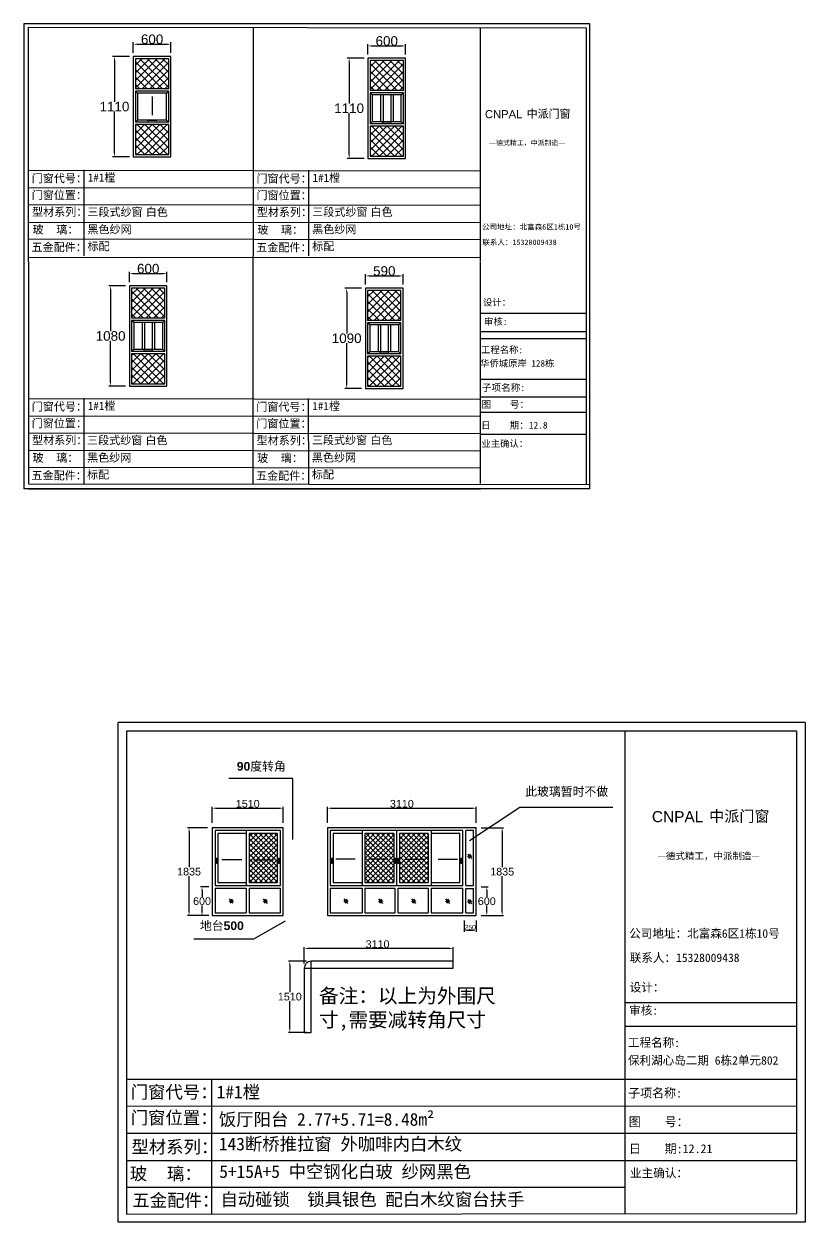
# Model space of a CAD drawing. Header units: inches. Extents: x -138455 to 599497, y -747149 to 13167.
# Drawn here: x 277570 to 293839, y -627112 to -602162 of the extents above; entities that cross this region are included whole.
import ezdxf

# ---------------------------------------------------------------- set-up
doc = ezdxf.new("R2010")
doc.units = ezdxf.units.IN
doc.header["$MEASUREMENT"] = 0
doc.header["$PDMODE"] = 35
doc.header["$PDSIZE"] = -3
doc.layers.add('0 @ 1', color=7, linetype='Continuous')
doc.styles.add('Annotative', font='arialbd.ttf')
doc.styles.add('MtXpl_', font='')
doc.styles.get("Standard").update_dxf_attribs({"font": 'arial.ttf'})
doc.styles.get('MtXpl_').set_extended_font_data('SimSun')
doc.dimstyles.get("Standard").update_dxf_attribs({"dimtxt": 80, "dimasz": 70, "dimexe": 40, "dimexo": 80, "dimgap": 0, "dimtad": 1, "dimtih": 1, "dimtoh": 1, "dimdec": 0, "dimzin": 0, "dimdsep": 46, "dimtxsty": 'Standard', "dimcen": 0.09, "dimadec": 0, "dimazin": 0, "dimtfac": 1, "dimtdec": 0, "dimtofl": 0, "dimtmove": 0, "dimatfit": 3, "dimfxl": 0, "dimtolj": 1, "dimtzin": 0, "dimarcsym": 0})

# ---------------------------------------------------------------- blocks, each defined once
blk = doc.blocks.new('*D2425')
at = {"color": 0, "lineweight": -2, "transparency": 16777216}
for p, q in [((279768, -602842), (279415, -602842)), ((279455, -602922), (279455, -603782)), ((279455, -604846), (279455, -603986)), ((279768, -604926), (279415, -604926))]:
    blk.add_line(p, q, dxfattribs=at)
at = {"color": 0, "transparency": 16777216}
for points in [[(279442, -602922), (279469, -602922), (279455, -602842)], [(279442, -604846), (279469, -604846), (279455, -604926)]]:
    blk.add_solid(points, dxfattribs=at)
at = {"layer": 'Defpoints', "color": 0, "transparency": 16777216}
for p in [(279848, -602842), (279455, -604926), (279848, -604926)]:
    blk.add_point(p, dxfattribs=at)
at = {"color": 0, "transparency": 16777216, "insert": (279455, -603884), "char_height": 150, "attachment_point": 5}
blk.add_mtext('\\A1;{\\H1.33333x;1110}', dxfattribs=at)
blk = doc.blocks.new('*D2426')
at = {"color": 0, "lineweight": -2, "transparency": 16777216}
for p, q in [((279848, -602762), (279848, -602544)), ((279928, -602584), (280550, -602584)), ((280630, -602762), (280630, -602544))]:
    blk.add_line(p, q, dxfattribs=at)
at = {"color": 0, "transparency": 16777216}
for points in [[(279928, -602571), (279928, -602598), (279848, -602584)], [(280550, -602571), (280550, -602598), (280630, -602584)]]:
    blk.add_solid(points, dxfattribs=at)
at = {"layer": 'Defpoints', "color": 0, "transparency": 16777216}
for p in [(280630, -602584), (279848, -602842), (280630, -602842)]:
    blk.add_point(p, dxfattribs=at)
at = {"color": 0, "transparency": 16777216, "insert": (280239, -602482), "char_height": 150, "attachment_point": 5}
blk.add_mtext('\\A1;{\\H1.33333x;600}', dxfattribs=at)
blk = doc.blocks.new('*D2427')
at = {"color": 0, "lineweight": -2, "transparency": 16777216}
for p, q in [((284656, -602877), (284303, -602877)), ((284343, -602957), (284343, -603817)), ((284343, -604882), (284343, -604021)), ((284656, -604962), (284303, -604962))]:
    blk.add_line(p, q, dxfattribs=at)
at = {"color": 0, "transparency": 16777216}
for points in [[(284330, -602957), (284357, -602957), (284343, -602877)], [(284330, -604882), (284357, -604882), (284343, -604962)]]:
    blk.add_solid(points, dxfattribs=at)
at = {"layer": 'Defpoints', "color": 0, "transparency": 16777216}
for p in [(284736, -602877), (284343, -604962), (284736, -604962)]:
    blk.add_point(p, dxfattribs=at)
at = {"color": 0, "transparency": 16777216, "insert": (284343, -603919), "char_height": 150, "attachment_point": 5}
blk.add_mtext('\\A1;{\\H1.33333x;1110}', dxfattribs=at)
blk = doc.blocks.new('*D2428')
at = {"color": 0, "lineweight": -2, "transparency": 16777216}
for p, q in [((284736, -602797), (284736, -602580)), ((284816, -602620), (285437, -602620)), ((285517, -602797), (285517, -602580))]:
    blk.add_line(p, q, dxfattribs=at)
at = {"color": 0, "transparency": 16777216}
for points in [[(284816, -602606), (284816, -602633), (284736, -602620)], [(285437, -602606), (285437, -602633), (285517, -602620)]]:
    blk.add_solid(points, dxfattribs=at)
at = {"layer": 'Defpoints', "color": 0, "transparency": 16777216}
for p in [(285517, -602620), (284736, -602877), (285517, -602877)]:
    blk.add_point(p, dxfattribs=at)
at = {"color": 0, "transparency": 16777216, "insert": (285127, -602518), "char_height": 150, "attachment_point": 5}
blk.add_mtext('\\A1;{\\H1.33333x;600}', dxfattribs=at)
blk = doc.blocks.new('*D2429')
at = {"color": 0, "lineweight": -2, "transparency": 16777216}
for p, q in [((279687, -607618), (279335, -607618)), ((279375, -607698), (279375, -608559)), ((279375, -609623), (279375, -608763)), ((279687, -609703), (279335, -609703))]:
    blk.add_line(p, q, dxfattribs=at)
at = {"color": 0, "transparency": 16777216}
for points in [[(279362, -607698), (279388, -607698), (279375, -607618)], [(279362, -609623), (279388, -609623), (279375, -609703)]]:
    blk.add_solid(points, dxfattribs=at)
at = {"layer": 'Defpoints', "color": 0, "transparency": 16777216}
for p in [(279767, -607618), (279375, -609703), (279767, -609703)]:
    blk.add_point(p, dxfattribs=at)
at = {"color": 0, "transparency": 16777216, "insert": (279375, -608661), "char_height": 150, "attachment_point": 5}
blk.add_mtext('\\A1;{\\H1.33333x;1080}', dxfattribs=at)
blk = doc.blocks.new('*D2430')
at = {"color": 0, "lineweight": -2, "transparency": 16777216}
for p, q in [((279767, -607538), (279767, -607321)), ((279847, -607361), (280469, -607361)), ((280549, -607538), (280549, -607321))]:
    blk.add_line(p, q, dxfattribs=at)
at = {"color": 0, "transparency": 16777216}
for points in [[(279847, -607348), (279847, -607374), (279767, -607361)], [(280469, -607348), (280469, -607374), (280549, -607361)]]:
    blk.add_solid(points, dxfattribs=at)
at = {"layer": 'Defpoints', "color": 0, "transparency": 16777216}
for p in [(280549, -607361), (279767, -607618), (280549, -607618)]:
    blk.add_point(p, dxfattribs=at)
at = {"color": 0, "transparency": 16777216, "insert": (280158, -607259), "char_height": 150, "attachment_point": 5}
blk.add_mtext('\\A1;{\\H1.33333x;600}', dxfattribs=at)
blk = doc.blocks.new('*D2443')
at = {"color": 0, "lineweight": -2, "transparency": 16777216}
for p, q in [((284604, -607667), (284252, -607667)), ((284292, -607747), (284292, -608607)), ((284292, -609672), (284292, -608811)), ((284604, -609752), (284252, -609752))]:
    blk.add_line(p, q, dxfattribs=at)
at = {"color": 0, "transparency": 16777216}
for points in [[(284279, -607747), (284305, -607747), (284292, -607667)], [(284279, -609672), (284305, -609672), (284292, -609752)]]:
    blk.add_solid(points, dxfattribs=at)
at = {"layer": 'Defpoints', "color": 0, "transparency": 16777216}
for p in [(284684, -607667), (284292, -609752), (284684, -609752)]:
    blk.add_point(p, dxfattribs=at)
at = {"color": 0, "transparency": 16777216, "insert": (284292, -608709), "char_height": 150, "width": 312.25, "attachment_point": 5}
blk.add_mtext('\\A1;{\\H1.33333x;1090}', dxfattribs=at)
blk = doc.blocks.new('*D2444')
at = {"color": 0, "lineweight": -2, "transparency": 16777216}
for p, q in [((284684, -607587), (284684, -607370)), ((284764, -607410), (285386, -607410)), ((285466, -607587), (285466, -607370))]:
    blk.add_line(p, q, dxfattribs=at)
at = {"color": 0, "transparency": 16777216}
for points in [[(284764, -607396), (284764, -607423), (284684, -607410)], [(285386, -607396), (285386, -607423), (285466, -607410)]]:
    blk.add_solid(points, dxfattribs=at)
at = {"layer": 'Defpoints', "color": 0, "transparency": 16777216}
for p in [(285466, -607410), (284684, -607667), (285466, -607667)]:
    blk.add_point(p, dxfattribs=at)
at = {"color": 0, "transparency": 16777216, "insert": (285075, -607308), "char_height": 150, "attachment_point": 5}
blk.add_mtext('\\A1;{\\H1.33333x;590}', dxfattribs=at)
blk = doc.blocks.new('*D2577')
at = {"color": 0, "lineweight": -2, "transparency": 16777216}
for p, q in [((281491, -618801), (281491, -618464)), ((281571, -618494), (282891, -618494)), ((282971, -618801), (282971, -618464))]:
    blk.add_line(p, q, dxfattribs=at)
at = {"color": 0, "transparency": 16777216}
for points in [[(281571, -618481), (281571, -618508), (281491, -618494)], [(282891, -618481), (282891, -618508), (282971, -618494)]]:
    blk.add_solid(points, dxfattribs=at)
at = {"layer": 'Defpoints', "color": 0, "transparency": 16777216}
for p in [(282971, -618494), (281491, -618901), (282971, -618901)]:
    blk.add_point(p, dxfattribs=at)
at = {"color": 0, "transparency": 16777216, "insert": (282231, -618403), "char_height": 160, "attachment_point": 5}
blk.add_mtext('\\A1;1510', dxfattribs=at)
blk = doc.blocks.new('*D2578')
at = {"color": 0, "lineweight": -2, "transparency": 16777216}
for p, q in [((281391, -618901), (280979, -618901)), ((281009, -618981), (281009, -619724)), ((281009, -620651), (281009, -619908)), ((281391, -620731), (280979, -620731))]:
    blk.add_line(p, q, dxfattribs=at)
at = {"color": 0, "transparency": 16777216}
for points in [[(280996, -618981), (281022, -618981), (281009, -618901)], [(280996, -620651), (281022, -620651), (281009, -620731)]]:
    blk.add_solid(points, dxfattribs=at)
at = {"layer": 'Defpoints', "color": 0, "transparency": 16777216}
for p in [(281491, -618901), (281009, -620731), (281491, -620731)]:
    blk.add_point(p, dxfattribs=at)
at = {"color": 0, "transparency": 16777216, "insert": (281009, -619816), "char_height": 160, "attachment_point": 5}
blk.add_mtext('\\A1;1835', dxfattribs=at)
blk = doc.blocks.new('123as')
at = {"color": 0}
for p, q in [((90189, 51387), (90252, 51462)), ((90194, 51330), (90312, 51470)), ((90251, 51335), (90314, 51410))]:
    blk.add_line(p, q, dxfattribs=at)
blk = doc.blocks.new('*D2573')
at = {"color": 0, "lineweight": -2, "transparency": 16777216}
for p, q in [((283891, -618801), (283891, -618464)), ((283971, -618494), (286911, -618494)), ((286991, -618801), (286991, -618464))]:
    blk.add_line(p, q, dxfattribs=at)
at = {"color": 0, "transparency": 16777216}
for points in [[(283971, -618481), (283971, -618508), (283891, -618494)], [(286911, -618481), (286911, -618508), (286991, -618494)]]:
    blk.add_solid(points, dxfattribs=at)
at = {"layer": 'Defpoints', "color": 0, "transparency": 16777216}
for p in [(286991, -618494), (283891, -618901), (286991, -618901)]:
    blk.add_point(p, dxfattribs=at)
at = {"color": 0, "transparency": 16777216, "insert": (285441, -618403), "char_height": 160, "attachment_point": 5}
blk.add_mtext('\\A1;3110', dxfattribs=at)
blk = doc.blocks.new('*D2574')
at = {"color": 0, "lineweight": -2, "transparency": 16777216}
for p, q in [((287091, -618901), (287561, -618901)), ((287531, -618981), (287531, -619724)), ((287531, -620651), (287531, -619908)), ((287091, -620731), (287561, -620731))]:
    blk.add_line(p, q, dxfattribs=at)
at = {"color": 0, "transparency": 16777216}
for points in [[(287517, -618981), (287544, -618981), (287531, -618901)], [(287517, -620651), (287544, -620651), (287531, -620731)]]:
    blk.add_solid(points, dxfattribs=at)
at = {"layer": 'Defpoints', "color": 0, "transparency": 16777216}
for p in [(286991, -618901), (286991, -620731), (287531, -620731)]:
    blk.add_point(p, dxfattribs=at)
at = {"color": 0, "transparency": 16777216, "insert": (287531, -619816), "char_height": 160, "attachment_point": 5}
blk.add_mtext('\\A1;1835', dxfattribs=at)
blk = doc.blocks.new('*D2575')
at = {"color": 0, "lineweight": -2, "transparency": 16777216}
for p, q in [((286741, -620831), (286741, -621067)), ((286991, -620831), (286991, -621067)), ((286821, -621037), (286911, -621037))]:
    blk.add_line(p, q, dxfattribs=at)
at = {"color": 0, "transparency": 16777216}
for points in [[(286821, -621023), (286821, -621050), (286741, -621037)], [(286911, -621023), (286911, -621050), (286991, -621037)]]:
    blk.add_solid(points, dxfattribs=at)
at = {"layer": 'Defpoints', "color": 0, "transparency": 16777216}
for p in [(286741, -620731), (286991, -620731), (286991, -621037)]:
    blk.add_point(p, dxfattribs=at)
at = {"color": 0, "transparency": 16777216, "insert": (286866, -620975), "char_height": 160, "attachment_point": 5}
blk.add_mtext('\\A1;{\\H0.625x;250}', dxfattribs=at)
blk = doc.blocks.new('*D2576')
at = {"color": 0, "lineweight": -2, "transparency": 16777216}
for p, q in [((287091, -620131), (287240, -620131)), ((287210, -620211), (287210, -620340)), ((287091, -620731), (287240, -620731)), ((287210, -620651), (287210, -620523))]:
    blk.add_line(p, q, dxfattribs=at)
at = {"color": 0, "transparency": 16777216}
for points in [[(287197, -620211), (287224, -620211), (287210, -620131)], [(287197, -620651), (287224, -620651), (287210, -620731)]]:
    blk.add_solid(points, dxfattribs=at)
at = {"layer": 'Defpoints', "color": 0, "transparency": 16777216}
for p in [(286991, -620131), (286991, -620731), (287210, -620731)]:
    blk.add_point(p, dxfattribs=at)
at = {"color": 0, "transparency": 16777216, "insert": (287210, -620431), "char_height": 160, "attachment_point": 5}
blk.add_mtext('\\A1;600', dxfattribs=at)
blk = doc.blocks.new('*D2580')
at = {"color": 0, "lineweight": -2, "transparency": 16777216}
for p, q in [((281420, -620131), (281249, -620131)), ((281279, -620211), (281279, -620340)), ((281420, -620731), (281249, -620731)), ((281279, -620651), (281279, -620523))]:
    blk.add_line(p, q, dxfattribs=at)
at = {"color": 0, "transparency": 16777216}
for points in [[(281265, -620211), (281292, -620211), (281279, -620131)], [(281265, -620651), (281292, -620651), (281279, -620731)]]:
    blk.add_solid(points, dxfattribs=at)
at = {"layer": 'Defpoints', "color": 0, "transparency": 16777216}
for p in [(281520, -620131), (281279, -620731), (281520, -620731)]:
    blk.add_point(p, dxfattribs=at)
at = {"color": 0, "transparency": 16777216, "insert": (281279, -620431), "char_height": 160, "attachment_point": 5}
blk.add_mtext('\\A1;600', dxfattribs=at)
blk = doc.blocks.new('*D2602')
at = {"color": 0, "lineweight": -2, "transparency": 16777216}
for p, q in [((283409, -621725), (283409, -621388)), ((286429, -621418), (283489, -621418)), ((286509, -621725), (286509, -621388))]:
    blk.add_line(p, q, dxfattribs=at)
at = {"color": 0, "transparency": 16777216}
for points in [[(283489, -621404), (283489, -621431), (283409, -621418)], [(286429, -621404), (286429, -621431), (286509, -621418)]]:
    blk.add_solid(points, dxfattribs=at)
at = {"layer": 'Defpoints', "color": 0, "transparency": 16777216}
for p in [(283409, -621418), (283409, -621825), (286509, -621825)]:
    blk.add_point(p, dxfattribs=at)
at = {"color": 0, "transparency": 16777216, "insert": (284935, -621326), "char_height": 160, "attachment_point": 5}
blk.add_mtext('\\A1;3110', dxfattribs=at)
blk = doc.blocks.new('*D2603')
at = {"color": 0, "lineweight": -2, "transparency": 16777216}
for p, q in [((283452, -621682), (283077, -621682)), ((283107, -621762), (283107, -622327)), ((283107, -623082), (283107, -622511)), ((283452, -623162), (283077, -623162))]:
    blk.add_line(p, q, dxfattribs=at)
at = {"color": 0, "transparency": 16777216}
for points in [[(283093, -621762), (283120, -621762), (283107, -621682)], [(283093, -623082), (283120, -623082), (283107, -623162)]]:
    blk.add_solid(points, dxfattribs=at)
at = {"layer": 'Defpoints', "color": 0, "transparency": 16777216}
for p in [(283107, -621682), (283552, -621682), (283552, -623162)]:
    blk.add_point(p, dxfattribs=at)
at = {"color": 0, "transparency": 16777216, "insert": (283107, -622419), "char_height": 160, "attachment_point": 5}
blk.add_mtext('\\A1;1510', dxfattribs=at)

msp = doc.modelspace()

# ---------------------------------------------------------------- hatches: boundary and pattern name
h = msp.add_hatch()
h.set_pattern_fill('ANSI37', color=256, scale=893.420347)
h.set_pattern_definition([(45, (78164.01, -409120.33), (-78.96795, 78.96795), []), (135, (78164.01, -409120.33), (-78.96795, -78.96795), [])])
h.paths.add_polyline_path([(280584.9, -602886.5), (279892.5, -602886.5), (279892.5, -603514.3), (280584.9, -603514.3)])
h.paths.add_polyline_path([(280584.9, -604881.8), (280584.9, -604253.9), (279892.5, -604253.9), (279892.5, -604881.8)])
h = msp.add_hatch()
h.set_pattern_fill('ANSI37', color=256, scale=893.420347)
h.set_pattern_definition([(45, (83051.85, -409155.61), (-78.96795, 78.96795), []), (135, (83051.85, -409155.61), (-78.96795, -78.96795), [])])
h.paths.add_polyline_path([(285472.7, -602921.7), (284780.3, -602921.7), (284780.3, -603549.6), (285472.7, -603549.6)])
h.paths.add_polyline_path([(285472.7, -604917), (285472.7, -604289.2), (284780.3, -604289.2), (284780.3, -604917)])
h = msp.add_hatch()
h.set_pattern_fill('ANSI37', color=256, scale=893.420347)
h.set_pattern_definition([(45, (78083.62, -413896.91), (-78.96795, 78.96795), []), (135, (78083.62, -413896.91), (-78.96795, -78.96795), [])])
h.paths.add_polyline_path([(280504.5, -607663), (279812.1, -607663), (279812.1, -608290.9), (280504.5, -608290.9)])
h.paths.add_polyline_path([(280504.5, -609658.3), (280504.5, -609030.5), (279812.1, -609030.5), (279812.1, -609658.3)])
h = msp.add_hatch()
h.set_pattern_fill('ANSI37', color=256, scale=893.420347)
h.set_pattern_definition([(45, (83000.62, -413945.59), (-78.96795, 78.96795), []), (135, (83000.62, -413945.59), (-78.96795, -78.96795), [])])
h.paths.add_polyline_path([(285421.5, -607711.7), (284729.1, -607711.7), (284729.1, -608339.6), (285421.5, -608339.6)])
h.paths.add_polyline_path([(285421.5, -609707), (285421.5, -609079.1), (284729.1, -609079.1), (284729.1, -609707)])
h = msp.add_hatch()
h.set_pattern_fill('ANSI37', color=256, scale=600)
h.paths.add_polyline_path([(282850.7, -619021.2), (282260.7, -619021.2), (282260.7, -620041.2), (282850.7, -620041.2)])
h = msp.add_hatch()
h.set_pattern_fill('ANSI37', color=256, scale=600)
h.paths.add_polyline_path([(284671.2, -619021.2), (284671.2, -620041.2), (285271.2, -620041.2), (285271.2, -619021.2)])
h.paths.add_polyline_path([(285391.2, -620041.2), (285991.2, -620041.2), (285991.2, -619021.2), (285391.2, -619021.2)])

# ---------------------------------------------------------------- linework, layer by layer
for p, q in [((277570, -602162.2), (277570, -607206.3)), ((289356.3, -602162.2), (277570, -602162.2)), ((277662.8, -607113.5), (277662.9, -602228.1)), ((277662.9, -602228.1), (289278.4, -602240.3)), ((282346.9, -602232.7), (282338.7, -611744.9)), ((287071.2, -602240.3), (287071.2, -607106.5)), ((289278.4, -602240.3), (289280.2, -607122.1)), ((289356.3, -607215.1), (289356.3, -602162.2)), ((279847.8, -602841.8), (279847.8, -604926.4)), ((280629.6, -602841.8), (279847.8, -602841.8)), ((279892.5, -602886.5), (279892.5, -603514.3)), ((280584.9, -602886.5), (279892.5, -602886.5)), ((280584.9, -603514.3), (280584.9, -602886.5)), ((280629.6, -604926.4), (280629.6, -602841.8)), ((284735.7, -602877.1), (284735.7, -604961.7)), ((285517.4, -602877.1), (284735.7, -602877.1)), ((284780.3, -602921.7), (284780.3, -603549.6)), ((285472.7, -602921.7), (284780.3, -602921.7)), ((285472.7, -603549.6), (285472.7, -602921.7)), ((285517.4, -604961.7), (285517.4, -602877.1)), ((280584.9, -603514.3), (279892.5, -603514.3)), ((279892.5, -603559), (279892.5, -604209.2)), ((280584.9, -603559), (279892.5, -603559)), ((279937.2, -603603.7), (279892.5, -603559)), ((279937.2, -603603.7), (279937.2, -604164.5)), ((280540.2, -603603.7), (279937.2, -603603.7)), ((280540.2, -603603.7), (280584.9, -603559)), ((280540.2, -604164.5), (280540.2, -603603.7)), ((280584.9, -604209.2), (280584.9, -603559)), ((285472.7, -603549.6), (284780.3, -603549.6)), ((284780.3, -603594.3), (284780.3, -604244.5)), ((285472.7, -603594.3), (284780.3, -603594.3)), ((284825, -603639), (284780.3, -603594.3)), ((284825, -603639), (284825, -604199.8)), ((285428.1, -603639), (284825, -603639)), ((284998.6, -603639), (284998.6, -604199.8)), ((285048.6, -603639), (285048.6, -604199.8)), ((285216.3, -604199.8), (285216.3, -603639)), ((285266.3, -604199.8), (285266.3, -603639)), ((285428.1, -603639), (285472.7, -603594.3)), ((285428.1, -604199.8), (285428.1, -603639)), ((285472.7, -604244.5), (285472.7, -603594.3)), ((279937.2, -604164.5), (279892.5, -604209.2)), ((280584.9, -604209.2), (279892.5, -604209.2)), ((279892.5, -604253.9), (279892.5, -604881.8)), ((280584.9, -604253.9), (279892.5, -604253.9)), ((280540.2, -604164.5), (279937.2, -604164.5)), ((280540.2, -604164.5), (280584.9, -604209.2)), ((280584.9, -604881.8), (280584.9, -604253.9)), ((284825, -604199.8), (284780.3, -604244.5)), ((285472.7, -604244.5), (284780.3, -604244.5)), ((284780.3, -604289.2), (284780.3, -604917)), ((285472.7, -604289.2), (284780.3, -604289.2)), ((285428.1, -604199.8), (284825, -604199.8)), ((285428.1, -604199.8), (285472.7, -604244.5)), ((285472.7, -604917), (285472.7, -604289.2)), ((279847.8, -604926.4), (280629.6, -604926.4)), ((279892.5, -604881.8), (280584.9, -604881.8)), ((284735.7, -604961.7), (285517.4, -604961.7)), ((284780.3, -604917), (285472.7, -604917)), ((277662.8, -605209.4), (287071.2, -605219.9)), ((278815.7, -605200.6), (278816.2, -606988.6)), ((283497.2, -605205.8), (283497.7, -606993.8)), ((277662.8, -605566), (287071.2, -605576.4)), ((277662.8, -605925), (287071.2, -605935.5)), ((277662.8, -606286.8), (287071.2, -606297.2)), ((277662.8, -606639.9), (287071.2, -606652.2)), ((277662.8, -607018.5), (287071.2, -607025.9)), ((277570, -607206.3), (277570, -611843.2)), ((277662.8, -607113.5), (277662.8, -611741.6)), ((287071.2, -607120.9), (287071.2, -611734.6)), ((289278.3, -607122.2), (289280.2, -611750.2)), ((289356.3, -611843.2), (289356.3, -607215.1)), ((279767.4, -607618.4), (279767.4, -609703)), ((280549.2, -607618.4), (279767.4, -607618.4)), ((279812.1, -607663), (279812.1, -608290.9)), ((280504.5, -607663), (279812.1, -607663)), ((280504.5, -608290.9), (280504.5, -607663)), ((280549.2, -609703), (280549.2, -607618.4)), ((284684.4, -607667), (284684.4, -609751.7)), ((285466.2, -607667), (284684.4, -607667)), ((284729.1, -607711.7), (284729.1, -608339.6)), ((285421.5, -607711.7), (284729.1, -607711.7)), ((285421.5, -608339.6), (285421.5, -607711.7)), ((285466.2, -609751.7), (285466.2, -607667)), ((287071.2, -608187.9), (289278.4, -608187.9)), ((280504.5, -608290.9), (279812.1, -608290.9)), ((279812.1, -608335.6), (279812.1, -608985.8)), ((280504.5, -608335.6), (279812.1, -608335.6)), ((279856.8, -608380.3), (279812.1, -608335.6)), ((279856.8, -608380.3), (279856.8, -608941.1)), ((280459.8, -608380.3), (279856.8, -608380.3)), ((280030.4, -608380.3), (280030.4, -608941.1)), ((280080.4, -608380.3), (280080.4, -608941.1)), ((280248.1, -608941.1), (280248.1, -608380.3)), ((280298.1, -608941.1), (280298.1, -608380.3)), ((280459.8, -608380.3), (280504.5, -608335.6)), ((280459.8, -608941.1), (280459.8, -608380.3)), ((280504.5, -608985.8), (280504.5, -608335.6)), ((285421.5, -608339.6), (284729.1, -608339.6)), ((284729.1, -608384.3), (284729.1, -609034.5)), ((285421.5, -608384.3), (284729.1, -608384.3)), ((284773.8, -608428.9), (284729.1, -608384.3)), ((284773.8, -608428.9), (284773.8, -608989.8)), ((285376.8, -608428.9), (284773.8, -608428.9)), ((284947.4, -608428.9), (284947.4, -608989.8)), ((284997.4, -608428.9), (284997.4, -608989.8)), ((285165.1, -608989.8), (285165.1, -608428.9)), ((285215.1, -608989.8), (285215.1, -608428.9)), ((285376.8, -608428.9), (285421.5, -608384.3)), ((285376.8, -608989.8), (285376.8, -608428.9)), ((285421.5, -609034.5), (285421.5, -608384.3)), ((287071.2, -608565.1), (289278.4, -608565.1)), ((287071.2, -608714.6), (289279.7, -608713.9)), ((279856.8, -608941.1), (279812.1, -608985.8)), ((280504.5, -608985.8), (279812.1, -608985.8)), ((279812.1, -609030.5), (279812.1, -609658.3)), ((280504.5, -609030.5), (279812.1, -609030.5)), ((280459.8, -608941.1), (279856.8, -608941.1)), ((280459.8, -608941.1), (280504.5, -608985.8)), ((280504.5, -609658.3), (280504.5, -609030.5)), ((284773.8, -608989.8), (284729.1, -609034.5)), ((285376.8, -608989.8), (284773.8, -608989.8)), ((285376.8, -608989.8), (285421.5, -609034.5)), ((285421.5, -609034.5), (284729.1, -609034.5)), ((284729.1, -609079.1), (284729.1, -609707)), ((285421.5, -609079.1), (284729.1, -609079.1)), ((285421.5, -609707), (285421.5, -609079.1)), ((279767.4, -609703), (280549.2, -609703)), ((279812.1, -609658.3), (280504.5, -609658.3)), ((284684.4, -609751.7), (285466.2, -609751.7)), ((284729.1, -609707), (285421.5, -609707)), ((287071.2, -609557), (289279.8, -609556.4)), ((277662.8, -609963.3), (287071.2, -609973.7)), ((278815.7, -609954.5), (278816.2, -611742.5)), ((283493.1, -609959.6), (283493.6, -611747.6)), ((287071.2, -609926.8), (289279.9, -609926.2)), ((287071.2, -610249.3), (289280, -610248.6)), ((277662.8, -610319.8), (287071.2, -610330.3)), ((277662.8, -610678.8), (287071.2, -610689.3)), ((287071.2, -610704.5), (289280.1, -610703.9)), ((277662.8, -611040.6), (287071.2, -611051.1)), ((277662.8, -611393.8), (287071.2, -611406)), ((277662.8, -611741.6), (289356.3, -611750.3)), ((289356.3, -611843.2), (277570, -611843.2)), ((277662.8, -611843.2), (287071.2, -611850.5)), ((293839.3, -616706.5), (279535.6, -616706.5)), ((279535.6, -627112.3), (279535.6, -616706.5)), ((293839.3, -616706.5), (293839.3, -627112.3)), ((279712.4, -616882.8), (293663, -616882.8)), ((279712.4, -626945.4), (279712.4, -616882.8)), ((290085.1, -616882.8), (290085.1, -626936.2)), ((293663, -616882.8), (293663, -626935.6)), ((282970.7, -618901.2), (281490.7, -618901.2)), ((281490.7, -618901.2), (281490.7, -620731.2)), ((282910.7, -618961.2), (281550.7, -618961.2)), ((281550.7, -618961.2), (281550.7, -620101.2)), ((282200.7, -618961.2), (282200.7, -620101.2)), ((282910.7, -620101.2), (282910.7, -618961.2)), ((282970.7, -620731.2), (282970.7, -618901.2)), ((286991.2, -618901.2), (283891.2, -618901.2)), ((283891.2, -618901.2), (283891.2, -620731.2)), ((283951.2, -618961.2), (283951.2, -620101.2)), ((286711.2, -618961.2), (283951.2, -618961.2)), ((284611.2, -618961.2), (284611.2, -620101.2)), ((285331.2, -618961.2), (285331.2, -620101.2)), ((286051.2, -618961.2), (286051.2, -620101.2)), ((286711.2, -620101.2), (286711.2, -618961.2)), ((286931.2, -618961.2), (286771.2, -618961.2)), ((286771.2, -620106.6), (286771.2, -618961.2)), ((286931.2, -620106.6), (286931.2, -618961.2)), ((286991.2, -620731.2), (286991.2, -618901.2)), ((282200.7, -619021.2), (281610.7, -619021.2)), ((281610.7, -619021.2), (281610.7, -620041.2)), ((282850.7, -619021.2), (282260.7, -619021.2)), ((282260.7, -619021.2), (282260.7, -620041.2)), ((282850.7, -620041.2), (282850.7, -619021.2)), ((284011.2, -619021.2), (284011.2, -620041.2)), ((284611.2, -619021.2), (284011.2, -619021.2)), ((284671.2, -619021.2), (284671.2, -620041.2)), ((285271.2, -619021.2), (284671.2, -619021.2)), ((285271.2, -619021.2), (285271.2, -620041.2)), ((285391.2, -619021.2), (285391.2, -620041.2)), ((285991.2, -619021.2), (285391.2, -619021.2)), ((285991.2, -619021.2), (285991.2, -620041.2)), ((286651.2, -619021.2), (286051.2, -619021.2)), ((286651.2, -620041.2), (286651.2, -619021.2)), ((281550.7, -620101.2), (282910.7, -620101.2)), ((281550.7, -620161.2), (281550.7, -620671.2)), ((281550.7, -620161.2), (282200.7, -620161.2)), ((281610.7, -620041.2), (282200.7, -620041.2)), ((282200.7, -620161.2), (282200.7, -620671.2)), ((282260.7, -620041.2), (282850.7, -620041.2)), ((282260.7, -620161.2), (282910.7, -620161.2)), ((282260.7, -620161.2), (282260.7, -620671.2)), ((282910.7, -620671.2), (282910.7, -620161.2)), ((283951.2, -620101.2), (286711.2, -620101.2)), ((283951.2, -620161.2), (284611.2, -620161.2)), ((283951.2, -620161.2), (283951.2, -620671.2)), ((284011.2, -620041.2), (284611.2, -620041.2)), ((284611.2, -620161.2), (284611.2, -620671.2)), ((284671.2, -620041.2), (285271.2, -620041.2)), ((284671.2, -620161.2), (284671.2, -620671.2)), ((284671.2, -620161.2), (285301.2, -620161.2)), ((285301.2, -620671.2), (285301.2, -620161.2)), ((285361.2, -620161.2), (285991.2, -620161.2)), ((285361.2, -620671.2), (285361.2, -620161.2)), ((285391.2, -620041.2), (285991.2, -620041.2)), ((285991.2, -620161.2), (285991.2, -620671.2)), ((286051.2, -620041.2), (286651.2, -620041.2)), ((286051.2, -620161.2), (286051.2, -620671.2)), ((286051.2, -620161.2), (286711.2, -620161.2)), ((286711.2, -620671.2), (286711.2, -620161.2)), ((286771.2, -620106.6), (286931.2, -620106.6)), ((286771.2, -620671.2), (286771.2, -620166.6)), ((286771.2, -620166.6), (286931.2, -620166.6)), ((286931.2, -620671.2), (286931.2, -620166.6)), ((281490.7, -620731.2), (282970.7, -620731.2)), ((281550.7, -620671.2), (282200.7, -620671.2)), ((282260.7, -620671.2), (282910.7, -620671.2)), ((283891.2, -620731.2), (286991.2, -620731.2)), ((283951.2, -620671.2), (284611.2, -620671.2)), ((284671.2, -620671.2), (285301.2, -620671.2)), ((285361.2, -620671.2), (285991.2, -620671.2)), ((286051.2, -620671.2), (286711.2, -620671.2)), ((286771.2, -620671.2), (286931.2, -620671.2)), ((290085.1, -622539.7), (293663, -622539.7)), ((290085.1, -623035.2), (293663, -623035.2)), ((279710.6, -624134.6), (293663, -624134.6)), ((281478.9, -624134.6), (281479.7, -626944.2)), ((279711, -624699.2), (293663, -624695.4)), ((279711.3, -625263.9), (293663, -625260)), ((279711.7, -625829), (293663, -625829)), ((279712.1, -626389.4), (290085.1, -626384.4)), ((279712.4, -626945.4), (293663, -626935.6)), ((293839.3, -627112.3), (279535.6, -627112.3))]:
    msp.add_line(p, q)
for points in [[(280164.2, -604201.8), (280313.1, -604201.8, 0.4142136), (280328, -604186.9), (280328, -604186.9, 0.4142136), (280313.1, -604172), (280164.2, -604172, 0.4142136), (280149.4, -604186.9), (280149.4, -604186.9, 0.4142136)], [(285052.1, -604237), (285201, -604237, 0.4142136), (285215.9, -604222.2), (285215.9, -604222.2, 0.4142136), (285201, -604207.3), (285052.1, -604207.3, 0.4142136), (285037.2, -604222.2), (285037.2, -604222.2, 0.4142136)], [(280083.9, -608978.4), (280232.8, -608978.4, 0.4142136), (280247.7, -608963.5), (280247.7, -608963.5, 0.4142136), (280232.8, -608948.6), (280083.9, -608948.6, 0.4142136), (280069, -608963.5), (280069, -608963.5, 0.4142136)], [(285000.9, -609027), (285149.8, -609027, 0.4142136), (285164.7, -609012.1), (285164.7, -609012.1, 0.4142136), (285149.8, -608997.2), (285000.9, -608997.2, 0.4142136), (284986, -609012.1), (284986, -609012.1, 0.4142136)], [(286509.5, -621825.5), (286509.5, -621682.5), (283552.5, -621682.5, 0.4142136), (283409.5, -621825.5), (283409.5, -621825.5)]]:
    msp.add_lwpolyline(points, format="xyb", close=True)
at = {"color": 0}
for points in [[(281576.4, -619643.3), (281576.4, -619643.3, -0.4142136), (281567.7, -619634.6), (281567.7, -619542.3, -0.4142136), (281576.4, -619533.6), (281576.4, -619533.6, -0.4142136), (281585.2, -619542.3), (281585.2, -619634.6, -0.4142136)], [(281576.4, -619625.9), (281576.4, -619625.9, -0.4142136), (281572.1, -619621.5), (281572.1, -619555.4, -0.4142136), (281576.4, -619551), (281576.4, -619551, -0.4142136), (281580.8, -619555.4), (281580.8, -619621.5, -0.4142136)], [(282881.3, -619643.3), (282881.3, -619643.3, -0.4142136), (282872.6, -619634.6), (282872.6, -619542.3, -0.4142136), (282881.3, -619533.6), (282881.3, -619533.6, -0.4142136), (282890, -619542.3), (282890, -619634.6, -0.4142136)], [(282881.3, -619625.9), (282881.3, -619625.9, -0.4142136), (282876.9, -619621.5), (282876.9, -619555.4, -0.4142136), (282881.3, -619551), (282881.3, -619551, -0.4142136), (282885.7, -619555.4), (282885.7, -619621.5, -0.4142136)], [(283983.6, -619643.3), (283983.6, -619643.3, -0.4142136), (283974.9, -619634.6), (283974.9, -619542.3, -0.4142136), (283983.6, -619533.6), (283983.6, -619533.6, -0.4142136), (283992.4, -619542.3), (283992.4, -619634.6, -0.4142136)], [(283983.6, -619625.9), (283983.6, -619625.9, -0.4142136), (283979.3, -619621.5), (283979.3, -619555.4, -0.4142136), (283983.6, -619551), (283983.6, -619551, -0.4142136), (283988, -619555.4), (283988, -619621.5, -0.4142136)], [(285301.2, -619643.3), (285301.2, -619643.3, -0.4142136), (285292.5, -619634.6), (285292.5, -619542.3, -0.4142136), (285301.2, -619533.6), (285301.2, -619533.6, -0.4142136), (285309.9, -619542.3), (285309.9, -619634.6, -0.4142136)], [(285301.2, -619625.9), (285301.2, -619625.9, -0.4142136), (285296.8, -619621.5), (285296.8, -619555.4, -0.4142136), (285301.2, -619551), (285301.2, -619551, -0.4142136), (285305.6, -619555.4), (285305.6, -619621.5, -0.4142136)], [(285362.5, -619643.3), (285362.5, -619643.3, -0.4142136), (285353.8, -619634.6), (285353.8, -619542.3, -0.4142136), (285362.5, -619533.6), (285362.5, -619533.6, -0.4142136), (285371.3, -619542.3), (285371.3, -619634.6, -0.4142136)], [(285362.5, -619625.9), (285362.5, -619625.9, -0.4142136), (285358.2, -619621.5), (285358.2, -619555.4, -0.4142136), (285362.5, -619551), (285362.5, -619551, -0.4142136), (285366.9, -619555.4), (285366.9, -619621.5, -0.4142136)], [(286681.4, -619643.3), (286681.4, -619643.3, -0.4142136), (286672.7, -619634.6), (286672.7, -619542.3, -0.4142136), (286681.4, -619533.6), (286681.4, -619533.6, -0.4142136), (286690.2, -619542.3), (286690.2, -619634.6, -0.4142136)], [(286681.4, -619625.9), (286681.4, -619625.9, -0.4142136), (286677, -619621.5), (286677, -619555.4, -0.4142136), (286681.4, -619551), (286681.4, -619551, -0.4142136), (286685.8, -619555.4), (286685.8, -619621.5, -0.4142136)]]:
    msp.add_lwpolyline(points, format="xyb", close=True, dxfattribs=at)
msp.add_lwpolyline([(283409.5, -621825.5), (283409.5, -623162.5), (283552.5, -623162.5), (283552.5, -621682.5)])

# ---------------------------------------------------------------- block references
at = {"xscale": -0.6684526412304121, "yscale": 0.6684526412304121, "zscale": 0.6684526412304121}
for p in [(347186.2, -653853.4), (342218.7, -654785.6), (342931.9, -654789.3), (344609, -654789.3), (345333, -654789.3), (346019.4, -654789.3), (346728.1, -654789.3), (347186.1, -654798.1)]:
    msp.add_blockref('123as', p, dxfattribs=at)

# ---------------------------------------------------------------- texts
for height, p in [(167.44, (287171.3, -604124.2)), (229.91, (290649.7, -618785.4))]:
    msp.add_text('CNPAL', height=height).set_placement(p)
at = {"style": 'MtXpl_'}
for s, height, p in [('中派门窗', 167.44, (288040.7, -604117.3)), ('—德式精工，中派制造—', 103.038, (287258.9, -604688.7)), ('公司地址：北富森6区1栋10号', 111.939, (287111.9, -606443.9)), ('联系人：15328009438', 111.939, (287118, -606763.9)), ('设计：', 139.11, (287130.7, -608030.2)), ('审核:', 139.11, (287154.7, -608429.8)), ('工程名称:', 139.11, (287090.9, -609017.7)), ('华侨城原岸 128栋', 139.11, (287071.2, -609300.6)), ('子项名称:', 143.75, (287105.3, -609807.7)), ('图    号：', 143.75, (287098.4, -610156.2)), ('日    期：12.8', 143.75, (287091.9, -610592)), ('业主确认：', 139.11, (287098, -610971)), ('中派门窗', 229.91, (291843.5, -618775.9)), ('—德式精工，中派制造—', 141.486, (290769.9, -619560.4)), ('公司地址：北富森6区1栋10号', 176.858, (290177.1, -621191.9)), ('联系人：15328009438', 176.858, (290186.7, -621697.5)), ('设计：', 176.86, (290187, -622313.3)), ('审核:', 176.86, (290175.7, -622792.9)), ('工程名称:', 176.86, (290149.9, -623464.1)), ('保利湖心岛二期 6栋2单元802', 176.858, (290149.9, -623835.4)), ('子项名称:', 182.76, (290155.5, -624517.9)), ('图    号：', 182.76, (290168.6, -625117.3)), ('日    期:12.21', 182.755, (290169.3, -625677.1)), ('业主确认：', 176.86, (290193.8, -626181.3))]:
    msp.add_text(s, height=height, dxfattribs=at).set_placement(p)
at = {"layer": '0 @ 1', "style": 'Annotative'}
for s, height, p in [('门窗代号：', 168.68, (277731.7, -605462.1)), ('门窗代号：', 168.68, (282413.2, -605467.2)), ('门窗位置：', 168.68, (277731.7, -605809.6)), ('门窗位置：', 168.68, (282413.2, -605814.7)), ('型材系列：', 168.68, (277738.8, -606160.6)), ('三段式纱窗 白色', 168.68, (278891.9, -606162.2)), ('型材系列：', 168.68, (282420.3, -606165.8)), ('三段式纱窗 白色', 168.68, (283573.4, -606161.1)), ('玻    璃：', 168.68, (277750.6, -606528.7)), ('黑色纱网', 168.68, (278892, -606523.9)), ('玻    璃：', 168.68, (282432.1, -606533.9)), ('黑色纱网', 168.68, (283573.5, -606522.9)), ('五金配件：', 168.68, (277727.5, -606895.5)), ('标配', 168.68, (278891.4, -606877.4)), ('五金配件：', 168.68, (282409, -606900.6)), ('标配', 168.68, (283572.9, -606876.3)), ('门窗代号：', 168.68, (277731.7, -610215.9)), ('门窗代号：', 168.68, (282409.1, -610221)), ('门窗位置：', 168.68, (277731.7, -610563.4)), ('门窗位置：', 168.68, (282409.1, -610568.5)), ('型材系列：', 168.68, (277738.8, -610914.5)), ('三段式纱窗 白色', 168.68, (278885.5, -610916)), ('型材系列：', 168.68, (282416.2, -610919.6)), ('三段式纱窗 白色', 168.68, (283567, -610914.9)), ('玻    璃：', 168.68, (277750.6, -611282.6)), ('黑色纱网', 168.68, (278885.6, -611277.8)), ('玻    璃：', 168.68, (282428, -611287.7)), ('黑色纱网', 168.68, (283567.1, -611276.7)), ('五金配件：', 168.68, (277727.5, -611649.3)), ('标配', 168.68, (278885.1, -611631.2)), ('五金配件：', 168.68, (282404.9, -611654.4)), ('标配', 168.68, (283566.6, -611630.1)), ('门窗代号：', 265.29, (279793.7, -624538.3)), ('门窗位置：', 265.29, (279793.7, -625072.8)), ('型材系列：', 265.29, (279808.9, -625679.9)), ('玻    璃：', 265.29, (279775, -626236.6)), ('五金配件：', 265.29, (279827.4, -626791.8))]:
    msp.add_text(s, height=height, dxfattribs=at).set_placement(p)
at = {"layer": '0 @ 1', "attachment_point": 1, "style": 'Annotative'}
for s, width, heights, insert, char_height in [('{\\fSimSun|b1|i0|c134|p2;1#1樘}', 4396.385, [0], (278899.7, -605276.2), 168.681), ('{\\fSimSun|b1|i0|c134|p2;1#1樘}', 4396.385, [0], (283581.2, -605281.3), 168.681), ('{\\fSimSun|b1|i0|c134|p2;1#1樘}', 4396.385, [0], (278899.7, -610030), 168.681), ('{\\fSimSun|b1|i0|c134|p2;1#1樘}', 4396.385, [0], (283577.1, -610035.1), 168.681), ('90{\\fSimSun|b1|i0|c134|p2;度转角}', 1071.124, [0], (282003.4, -617532), 180.693), ('{\\fSimSun|b1|i0|c134|p2;此玻璃暂时不做}', 2854.319, [0], (288011.6, -618057.2), 180.693), ('{\\fSimSun|b1|i0|c134|p2;地台}500', 1071.124, [0], (281235.4, -620851.6), 180.693), ('{\\fSimSun|b1|i0|c134|p2;备注：以上为外围尺寸,需要减转角尺寸}', 4252.954, [0], (283715.4, -622249.9), 300), ('{\\fSimSun|b1|i0|c134|p2;1#1樘}', 4396.385, [0], (281584.4, -624270.3), 265.286), ('{\\fSimSun|b1|i0|c134|p2;饭厅阳台 2.77+5.71=8.48m²}', 6376.819, [0], (281630.5, -624841.6), 265.286), ('{\\fSimSun|b1|i0|c134|p2;143断桥推拉窗 外咖啡内白木纹}', 6156.992, [0], (281631, -625355), 265.286), ('{\\fSimSun|b1|i0|c134|p2;5+15A+5 中空钢化白玻 纱网黑色}', 6000.142, [0], (281639, -625928.6), 265.286), ('{\\fSimSun|b1|i0|c134|p2;自动碰锁  锁具银色 配白木纹窗台扶手}', 12547.153, [175.9], (281661.9, -626508.5), 265.286)]:
    msp.add_mtext_dynamic_manual_height_columns(s, width=width, gutter_width=903.5, heights=heights, dxfattribs=dict(at, insert=insert, char_height=char_height))

# ---------------------------------------------------------------- dimensions: what is measured, and where the dimension line sits
for base, p1, p2, text, override, picture, middle in [((280629.6, -602584.4), (279847.8, -602841.8), (280629.6, -602841.8), '{\\H1.33333x;600}', {"dimtxt": 150, "dimasz": 80}, '*D2426', (280238.7, -602482.3)), ((285517.4, -602619.7), (284735.7, -602877.1), (285517.4, -602877.1), '{\\H1.33333x;600}', {"dimtxt": 150, "dimasz": 80}, '*D2428', (285126.5, -602517.6)), ((280549.2, -607361), (279767.4, -607618.4), (280549.2, -607618.4), '{\\H1.33333x;600}', {"dimtxt": 150, "dimasz": 80}, '*D2430', (280158.3, -607258.9)), ((285466.2, -607409.7), (284684.4, -607667), (285466.2, -607667), '{\\H1.33333x;590}', {"dimtxt": 150, "dimasz": 80}, '*D2444', (285075.3, -607307.5)), ((282970.7, -618494.3), (281490.7, -618901.2), (282970.7, -618901.2), '1510', {"dimtxt": 160, "dimasz": 80, "dimexe": 30, "dimexo": 100, "dimgap": 10, "dimfxl": 100}, '*D2577', (282230.7, -618402.6)), ((286991.2, -618494.3), (283891.2, -618901.2), (286991.2, -618901.2), '3110', {"dimtxt": 160, "dimasz": 80, "dimexe": 30, "dimexo": 100, "dimgap": 10, "dimfxl": 100}, '*D2573', (285441.2, -618402.5))]:
    dim = msp.add_linear_dim(base=base, p1=p1, p2=p2, text=text, dimstyle='Standard', override=override)
    dim.commit()
    dim.dimension.update_dxf_attribs({"geometry": picture, "text_midpoint": middle})
for base, p1, p2, text, override, picture, middle in [((279455.5, -604926.4), (279847.8, -602841.8), (279847.8, -604926.4), '{\\H1.33333x;1110}', {"dimtxt": 150, "dimasz": 80}, '*D2425', (279455.5, -603884.1)), ((284343.3, -604961.7), (284735.7, -602877.1), (284735.7, -604961.7), '{\\H1.33333x;1110}', {"dimtxt": 150, "dimasz": 80}, '*D2427', (284343.3, -603919.4)), ((279375.1, -609703), (279767.4, -607618.4), (279767.4, -609703), '{\\H1.33333x;1080}', {"dimtxt": 150, "dimasz": 80}, '*D2429', (279375.1, -608660.7)), ((284292.1, -609751.7), (284684.4, -607667), (284684.4, -609751.7), '{\\H1.33333x;1090}', {"dimtxt": 150, "dimasz": 80}, '*D2443', (284292.1, -608709.4)), ((281008.9, -620731.2), (281490.7, -618901.2), (281490.7, -620731.2), '1835', {"dimtxt": 160, "dimasz": 80, "dimexe": 30, "dimexo": 100, "dimgap": 10, "dimfxl": 100}, '*D2578', (281008.9, -619816.2)), ((287530.7, -620731.2), (286991.2, -618901.2), (286991.2, -620731.2), '1835', {"dimtxt": 160, "dimasz": 80, "dimexe": 30, "dimexo": 100, "dimgap": 10, "dimfxl": 100}, '*D2574', (287530.7, -619816.2))]:
    dim = msp.add_linear_dim(base=base, p1=p1, p2=p2, angle=90, text=text, dimstyle='Standard', override=override)
    dim.commit()
    dim.dimension.update_dxf_attribs({"geometry": picture, "text_midpoint": middle})
dim = msp.add_linear_dim(base=(281278.5, -620731.2), p1=(281520, -620131.2), p2=(281520, -620731.2), angle=90, dimstyle='Standard', override={"dimtxt": 160, "dimasz": 80, "dimexe": 30, "dimexo": 100, "dimgap": 10, "dimfxl": 100})
dim.commit()
dim.dimension.update_dxf_attribs({"geometry": '*D2580', "text_midpoint": (281278.5, -620431.2), "dimtype": 160})
dim = msp.add_linear_dim(base=(287210.3, -620731.2), p1=(286991.2, -620131.2), p2=(286991.2, -620731.2), angle=90, dimstyle='Standard', override={"dimtxt": 160, "dimasz": 80, "dimexe": 30, "dimexo": 100, "dimgap": 10, "dimfxl": 100})
dim.commit()
dim.dimension.update_dxf_attribs({"geometry": '*D2576', "text_midpoint": (287210.3, -620431.2)})
dim = msp.add_linear_dim(base=(286991.2, -621036.5), p1=(286741.2, -620731.2), p2=(286991.2, -620731.2), text='{\\H0.625x;250}', dimstyle='Standard', override={"dimtxt": 160, "dimasz": 80, "dimexe": 30, "dimexo": 100, "dimgap": 10, "dimfxl": 100})
dim.commit()
dim.dimension.update_dxf_attribs({"geometry": '*D2575', "text_midpoint": (286866.2, -621036.5), "dimtype": 160})
for base, p1, p2, angle, text, picture, middle in [((283409.5, -621417.6), (286509.5, -621825.5), (283409.5, -621825.5), 180, '3110', '*D2602', (284935, -621417.6)), ((283106.5, -621682.5), (283552.5, -623162.5), (283552.5, -621682.5), 90, '1510', '*D2603', (283106.5, -622419.2))]:
    dim = msp.add_linear_dim(base=base, p1=p1, p2=p2, angle=angle, text=text, dimstyle='Standard', override={"dimtxt": 160, "dimasz": 80, "dimexe": 30, "dimexo": 100, "dimgap": 10, "dimfxl": 100})
    dim.commit()
    dim.dimension.update_dxf_attribs({"geometry": picture, "text_midpoint": middle, "dimtype": 160})

# ---------------------------------------------------------------- leaders
for points, override in [([(280239.9, -603670.1), (280242.7, -604059.2)], {"dimtxt": 150, "dimasz": 80}), ([(283167.5, -619147.5), (283167.5, -617872.4), (281838.7, -617872.4)], {"dimtxt": 160, "dimasz": 80, "dimexe": 30, "dimexo": 100, "dimgap": 10, "dimtad": 0, "dimfxl": 100}), ([(286852.3, -619165.5), (287895.4, -618473.5), (289834.1, -618473.5)], {"dimgap": 0, "dimtad": 0}), ([(282110.9, -619570.6), (281690.3, -619570.6)], {"dimtxt": 160, "dimasz": 80, "dimexe": 30, "dimexo": 100, "dimgap": 10, "dimtad": 0, "dimfxl": 100}), ([(282350.6, -619570.6), (282771.2, -619570.6)], {"dimtxt": 160, "dimasz": 80, "dimexe": 30, "dimexo": 100, "dimgap": 10, "dimtad": 0, "dimfxl": 100}), ([(284467.3, -619558.7), (284064.9, -619558.7)], {"dimgap": 0, "dimtad": 0}), ([(285151.3, -619558.7), (284748.9, -619558.7)], {"dimgap": 0, "dimtad": 0}), ([(285511, -619558.7), (285913.4, -619558.7)], {"dimgap": 0, "dimtad": 0}), ([(286195.1, -619558.7), (286597.4, -619558.7)], {"dimgap": 0, "dimtad": 0}), ([(283011.6, -620845.2), (282352, -621218), (281110.2, -621218)], {"dimtxt": 160, "dimasz": 80, "dimexe": 30, "dimexo": 100, "dimgap": 10, "dimtad": 0, "dimfxl": 100})]:
    msp.add_leader(points, dimstyle='Standard', override=override)

doc.saveas('drawing.dxf')
